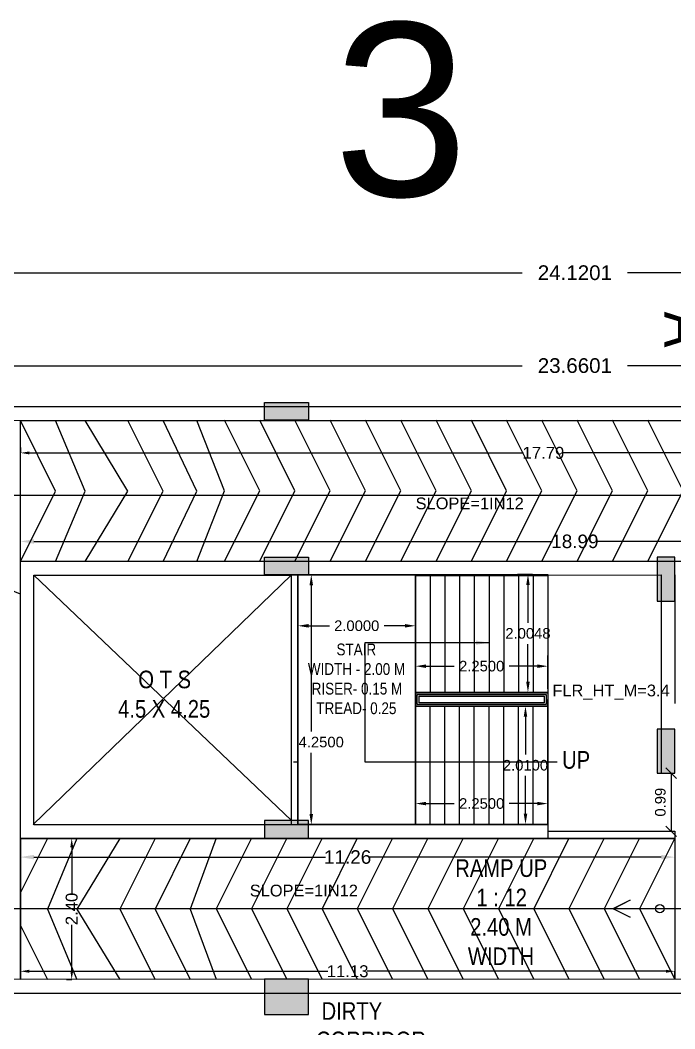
# Model space of a CAD drawing. Header units: metres. Extents: x -38 to 401, y 28 to 287.
# Drawn here: x 212.36 to 223.5, y 139.32 to 156.48 of the extents above; entities that cross this region are included whole.
import ezdxf

# ---------------------------------------------------------------- set-up
doc = ezdxf.new("R2010")
doc.units = ezdxf.units.M
doc.layers.add('BLK_1_COVERED_AREA', color=140, linetype='Continuous', plot=False)
doc.layers.add('BLK_1_COVERED_AREA_DEDUCT', color=140, linetype='Continuous', plot=False)
for name, color, linetype in [('BLK_1_DA_RAMP_1', 30, 'Continuous'), ('BLK_1_FLR_3_BLT_UP_AREA_DEDUCT', 1, 'Continuous'), ('BLK_1_FLR_3_CARPET_AREA', 10, 'Continuous'), ('UBEAM', 1, 'Continuous'), ('UHATCH', 8, 'Continuous')]:
    doc.layers.add(name, color=color, linetype=linetype)
for name, color, linetype, lineweight in [('BLK_1_FLR_3_BLT_UP_AREA', 4, 'Continuous', 30), ('BLK_1_FLR_3_FIRESTAIR_1', 1, 'Continuous', 30), ('BLK_1_FLR_3_FIRESTAIR_1_FLIGHT_1', 4, 'Continuous', 30), ('BLK_1_FLR_3_FIRESTAIR_1_FLIGHT_2', 4, 'Continuous', 30), ('BLK_1_FLR_3_FIRESTAIR_1_LANDING_1', 1, 'Continuous', 30), ('BLK_1_LVL_3_BLDG_FOOT_PRINT', 4, 'Continuous', 30), ('UCOLUMN', 6, 'Continuous', 30)]:
    doc.layers.add(name, color=color, linetype=linetype, lineweight=lineweight)
doc.styles.get("Standard").update_dxf_attribs({"font": 'arial.ttf'})
doc.dimstyles.new('ED', dxfattribs={"dimscale": 0, "dimtxt": 0.18, "dimasz": 0.18, "dimexe": 0, "dimexo": 0, "dimgap": 0.09, "dimtad": 1, "dimtoh": 1, "dimzin": 3, "dimdsep": 46, "dimtxsty": 'Standard', "dimblk": 'OBLIQUE', "dimcen": 0.09, "dimse1": 1, "dimse2": 1, "dimclrd": 251, "dimclrt": 30, "dimadec": 0, "dimazin": 0, "dimtfac": 1, "dimtmove": 0, "dimatfit": 3, "dimldrblk": 'ARCHTICK', "dimfxl": 0, "dimtolj": 1, "dimtzin": 0, "dimarcsym": 0})
doc.dimstyles.new('ISO-25', dxfattribs={"dimtxt": 2.5, "dimasz": 2.5, "dimexe": 1.25, "dimexo": 0.625, "dimtad": 1, "dimtxsty": 'Standard', "dimcen": 2.5, "dimadec": 0, "dimazin": 0, "dimtfac": 1, "dimtmove": 0, "dimatfit": 3, "dimfxl": 0, "dimarcsym": 0})
doc.dimstyles.get("Standard").update_dxf_attribs({"dimtxt": 0.18, "dimasz": 0.18, "dimexe": 0.18, "dimexo": 0.0625, "dimgap": 0.09, "dimtad": 0, "dimtih": 1, "dimtoh": 1, "dimdec": 4, "dimzin": 0, "dimdsep": 46, "dimtxsty": 'Standard', "dimcen": 0.09, "dimadec": 0, "dimazin": 0, "dimtfac": 1, "dimtdec": 4, "dimtofl": 0, "dimtmove": 0, "dimatfit": 3, "dimfxl": 0, "dimtolj": 1, "dimtzin": 0, "dimarcsym": 0})
doc.dimstyles.new('STANDARD$0', dxfattribs={"dimtxt": 7, "dimasz": 3, "dimexe": 3, "dimexo": 1, "dimgap": 1.5, "dimtad": 1, "dimdec": 1, "dimzin": 1, "dimdsep": 46, "dimlunit": 4, "dimtxsty": 'Standard', "dimblk": 'OBLIQUE', "dimcen": 0.09375, "dimdle": 1, "dimclrd": 8, "dimclre": 8, "dimclrt": 7, "dimadec": 1, "dimazin": 0, "dimtfac": 1, "dimtdec": 1, "dimtix": 1, "dimtmove": 2, "dimatfit": 3, "dimldrblk": 'ARCHTICK', "dimfxl": 0, "dimfrac": 2, "dimtolj": 1, "dimtzin": 0, "dimarcsym": 0})

# ---------------------------------------------------------------- blocks, each defined once
blk = doc.blocks.new('*D179')
at = {"color": 0, "lineweight": -2}
for p, q in [((212.596, 147.61), (221.418, 147.61)), ((230.996, 147.61), (222.173, 147.61))]:
    blk.add_line(p, q, dxfattribs=at)
at = {"color": 0}
for points in [[(212.596, 147.648), (212.596, 147.571), (212.366, 147.61)], [(230.996, 147.648), (230.996, 147.571), (231.226, 147.61)]]:
    blk.add_solid(points, dxfattribs=at)
at = {"layer": 'Defpoints', "color": 0}
for p in [(231.226, 147.61), (212.366, 147.267), (231.226, 147.273)]:
    blk.add_point(p, dxfattribs=at)
at = {"color": 0, "lineweight": 25, "insert": (221.796, 147.61), "char_height": 0.23, "attachment_point": 5}
blk.add_mtext('\\A1;18.99', dxfattribs=at)
blk = doc.blocks.new('*D182')
at = {"color": 0, "lineweight": -2}
for p, q in [((212.596, 142.24), (217.553, 142.24)), ((223.266, 142.24), (218.308, 142.24))]:
    blk.add_line(p, q, dxfattribs=at)
at = {"color": 0}
for points in [[(212.596, 142.278), (212.596, 142.202), (212.366, 142.24)], [(223.266, 142.278), (223.266, 142.202), (223.496, 142.24)]]:
    blk.add_solid(points, dxfattribs=at)
at = {"layer": 'Defpoints', "color": 0}
for p in [(212.366, 142.557), (223.496, 142.563), (212.366, 142.24)]:
    blk.add_point(p, dxfattribs=at)
at = {"color": 0, "lineweight": 25, "insert": (217.931, 142.24), "char_height": 0.23, "attachment_point": 5}
blk.add_mtext('\\A1;11.26', dxfattribs=at)
blk = doc.blocks.new('600X750')
at = {"layer": 'UHATCH', "linetype": 'Continuous'}
h = blk.add_hatch(color=256, dxfattribs=at)
h.dxf.hatch_style = 1
h.paths.add_polyline_path([(0, 600), (-750, 600), (-750, 0), (0, 0)])
at = {"layer": 'UCOLUMN', "linetype": 'Continuous'}
blk.add_lwpolyline([(0, 0), (-750, 0), (-750, 600), (0, 600)], close=True, dxfattribs=at)
blk = doc.blocks.new('300 x 750')
at = {"layer": 'UHATCH', "linetype": 'Continuous'}
h = blk.add_hatch(color=256, dxfattribs=at)
h.dxf.hatch_style = 1
h.paths.add_polyline_path([(750, 0), (750, 300), (0, 300), (0, 0)])
at = {"layer": 'UCOLUMN', "linetype": 'Continuous'}
blk.add_lwpolyline([(0, 300), (0, 0), (750, 0), (750, 300)], close=True, dxfattribs=at)
blk = doc.blocks.new('ASDFSDFSDFDFD')
at = {"layer": 'UBEAM', "linetype": 'Continuous', "xscale": -1, "rotation": 180}
for p in [(-15840, 38330), (-15840, 35700)]:
    blk.add_blockref('300 x 750', p, dxfattribs=at)
at = {"layer": 'UBEAM', "linetype": 'Continuous', "rotation": 90.00000000242422}
for p in [(-8860, 34950), (-8860, 32025)]:
    blk.add_blockref('300 x 750', p, dxfattribs=at)
at = {"layer": 'UBEAM', "linetype": 'Continuous'}
blk.add_blockref('300 x 750', (-15840, 30920), dxfattribs=at)
at = {"layer": 'UBEAM', "xscale": -1}
blk.add_blockref('600X750', (-15840, 27920), dxfattribs=at)
blk = doc.blocks.new('*D690')
at = {"color": 0, "lineweight": -2}
for p, q in [((209.966, 152.18), (220.902, 152.18)), ((233.626, 152.18), (222.69, 152.18))]:
    blk.add_line(p, q, dxfattribs=at)
at = {"color": 0}
for points in [[(209.966, 152.218), (209.966, 152.142), (209.736, 152.18)], [(233.626, 152.218), (233.626, 152.142), (233.856, 152.18)]]:
    blk.add_solid(points, dxfattribs=at)
at = {"layer": 'Defpoints', "color": 0}
for p in [(233.856, 152.18), (209.736, 149.897), (233.856, 149.897)]:
    blk.add_point(p, dxfattribs=at)
at = {"color": 0, "lineweight": 25, "insert": (221.796, 152.18), "char_height": 0.25, "attachment_point": 5}
blk.add_mtext('\\A1;24.1201', dxfattribs=at)
blk = doc.blocks.new('*D452')
at = {"color": 0, "lineweight": -2}
for p, q in [((210.196, 150.6), (220.902, 150.6)), ((233.396, 150.6), (222.69, 150.6))]:
    blk.add_line(p, q, dxfattribs=at)
at = {"color": 0}
for points in [[(210.196, 150.639), (210.196, 150.562), (209.966, 150.6)], [(233.396, 150.639), (233.396, 150.562), (233.626, 150.6)]]:
    blk.add_solid(points, dxfattribs=at)
at = {"layer": 'Defpoints', "color": 0}
for p in [(233.626, 150.6), (209.966, 149.667), (233.626, 149.673)]:
    blk.add_point(p, dxfattribs=at)
at = {"color": 0, "lineweight": 25, "insert": (221.796, 150.6), "char_height": 0.25, "attachment_point": 5}
blk.add_mtext('\\A1;23.6601', dxfattribs=at)
blk = doc.blocks.new('*D775')
at = {"layer": 'BLK_1_DA_RAMP_1', "color": 0, "lineweight": -2}
for p, q in [((212.366, 149.206), (212.366, 149.116)), ((212.518, 149.116), (220.925, 149.116)), ((230.003, 149.116), (221.596, 149.116)), ((230.156, 149.206), (230.156, 149.116))]:
    blk.add_line(p, q, dxfattribs=at)
at = {"layer": 'BLK_1_DA_RAMP_1', "color": 0}
for points in [[(212.518, 149.141), (212.518, 149.091), (212.366, 149.116)], [(230.003, 149.141), (230.003, 149.091), (230.156, 149.116)]]:
    blk.add_solid(points, dxfattribs=at)
at = {"layer": 'Defpoints', "color": 0}
for p in [(212.366, 149.667), (230.156, 149.667), (230.156, 149.116)]:
    blk.add_point(p, dxfattribs=at)
at = {"layer": 'BLK_1_DA_RAMP_1', "color": 0, "lineweight": 30, "insert": (221.261, 149.116), "char_height": 0.2032, "attachment_point": 5}
blk.add_mtext('\\A1;17.79', dxfattribs=at)
blk = doc.blocks.new('*D1123')
at = {"layer": 'BLK_1_FLR_3_FIRESTAIR_1_LANDING_1', "color": 0, "linetype": 'Continuous', "lineweight": -2}
for p, q in [((217.086, 146.127), (217.086, 146.355)), ((219.086, 146.127), (219.086, 146.355))]:
    blk.add_line(p, q, dxfattribs=at)
at = {"layer": 'BLK_1_FLR_3_FIRESTAIR_1_LANDING_1', "color": 0, "lineweight": -2}
for p, q in [((217.266, 146.175), (217.621, 146.175)), ((218.906, 146.175), (218.551, 146.175))]:
    blk.add_line(p, q, dxfattribs=at)
at = {"layer": 'BLK_1_FLR_3_FIRESTAIR_1_LANDING_1', "color": 0, "linetype": 'Continuous'}
for points in [[(217.266, 146.205), (217.266, 146.145), (217.086, 146.175)], [(218.906, 146.205), (218.906, 146.145), (219.086, 146.175)]]:
    blk.add_solid(points, dxfattribs=at)
at = {"layer": 'Defpoints', "color": 0, "linetype": 'Continuous'}
for p in [(217.086, 146.065), (219.086, 146.175), (219.086, 146.065)]:
    blk.add_point(p, dxfattribs=at)
at = {"layer": 'BLK_1_FLR_3_FIRESTAIR_1_LANDING_1', "color": 0, "linetype": 'Continuous', "insert": (218.086, 146.175), "char_height": 0.18, "attachment_point": 5}
blk.add_mtext('\\A1;2.0000', dxfattribs=at)
blk = doc.blocks.new('*D1130')
at = {"layer": 'BLK_1_FLR_3_FIRESTAIR_1_FLIGHT_1', "color": 0, "linetype": 'Continuous', "lineweight": -2}
for p, q in [((219.086, 142.86), (219.086, 143.331)), ((221.336, 142.86), (221.336, 143.331)), ((219.266, 143.151), (219.746, 143.151)), ((221.156, 143.151), (220.676, 143.151))]:
    blk.add_line(p, q, dxfattribs=at)
at = {"layer": 'BLK_1_FLR_3_FIRESTAIR_1_FLIGHT_1', "color": 0, "linetype": 'Continuous'}
for points in [[(219.266, 143.181), (219.266, 143.121), (219.086, 143.151)], [(221.156, 143.181), (221.156, 143.121), (221.336, 143.151)]]:
    blk.add_solid(points, dxfattribs=at)
at = {"layer": 'Defpoints', "color": 0, "linetype": 'Continuous'}
for p in [(221.336, 143.151), (219.086, 142.797), (221.336, 142.797)]:
    blk.add_point(p, dxfattribs=at)
at = {"layer": 'BLK_1_FLR_3_FIRESTAIR_1_FLIGHT_1', "color": 0, "linetype": 'Continuous', "insert": (220.211, 143.151), "char_height": 0.18, "attachment_point": 5}
blk.add_mtext('\\A1;2.2500', dxfattribs=at)
blk = doc.blocks.new('*D1138')
at = {"layer": 'BLK_1_FLR_3_FIRESTAIR_1_FLIGHT_2', "color": 0, "linetype": 'Continuous', "lineweight": -2}
for p, q in [((219.086, 145.1), (219.086, 145.668)), ((221.336, 145.1), (221.336, 145.668)), ((219.266, 145.488), (219.746, 145.488)), ((221.156, 145.488), (220.676, 145.488))]:
    blk.add_line(p, q, dxfattribs=at)
at = {"layer": 'BLK_1_FLR_3_FIRESTAIR_1_FLIGHT_2', "color": 0, "linetype": 'Continuous'}
for points in [[(219.266, 145.518), (219.266, 145.458), (219.086, 145.488)], [(221.156, 145.518), (221.156, 145.458), (221.336, 145.488)]]:
    blk.add_solid(points, dxfattribs=at)
at = {"layer": 'Defpoints', "color": 0, "linetype": 'Continuous'}
for p in [(221.336, 145.488), (219.086, 145.037), (221.336, 145.037)]:
    blk.add_point(p, dxfattribs=at)
at = {"layer": 'BLK_1_FLR_3_FIRESTAIR_1_FLIGHT_2', "color": 0, "linetype": 'Continuous', "insert": (220.211, 145.488), "char_height": 0.18, "attachment_point": 5}
blk.add_mtext('\\A1;2.2500', dxfattribs=at)
blk = doc.blocks.new('*D1165')
at = {"layer": 'BLK_1_FLR_3_FIRESTAIR_1_FLIGHT_1', "color": 0, "linetype": 'Continuous', "lineweight": -2}
for p, q in [((221.078, 144.807), (220.776, 144.807)), ((220.956, 144.627), (220.956, 143.984)), ((220.956, 142.977), (220.956, 143.62)), ((221.078, 142.797), (220.776, 142.797))]:
    blk.add_line(p, q, dxfattribs=at)
at = {"layer": 'BLK_1_FLR_3_FIRESTAIR_1_FLIGHT_1', "color": 0, "linetype": 'Continuous'}
for points in [[(220.926, 144.627), (220.986, 144.627), (220.956, 144.807)], [(220.926, 142.977), (220.986, 142.977), (220.956, 142.797)]]:
    blk.add_solid(points, dxfattribs=at)
at = {"layer": 'Defpoints', "color": 0, "linetype": 'Continuous'}
for p in [(221.141, 144.807), (220.956, 142.797), (221.141, 142.797)]:
    blk.add_point(p, dxfattribs=at)
at = {"layer": 'BLK_1_FLR_3_FIRESTAIR_1_FLIGHT_1', "color": 0, "linetype": 'Continuous', "insert": (220.956, 143.802), "char_height": 0.18, "attachment_point": 5}
blk.add_mtext('\\A1;2.0100', dxfattribs=at)
blk = doc.blocks.new('*D1166')
at = {"layer": 'BLK_1_FLR_3_FIRESTAIR_1_FLIGHT_2', "color": 0, "linetype": 'Continuous', "lineweight": -2}
for p, q in [((221.078, 147.047), (220.818, 147.047)), ((220.998, 146.867), (220.998, 146.227)), ((220.998, 145.222), (220.998, 145.863)), ((221.078, 145.042), (220.818, 145.042))]:
    blk.add_line(p, q, dxfattribs=at)
at = {"layer": 'BLK_1_FLR_3_FIRESTAIR_1_FLIGHT_2', "color": 0, "linetype": 'Continuous'}
for points in [[(220.968, 146.867), (221.028, 146.867), (220.998, 147.047)], [(220.968, 145.222), (221.028, 145.222), (220.998, 145.042)]]:
    blk.add_solid(points, dxfattribs=at)
at = {"layer": 'Defpoints', "color": 0, "linetype": 'Continuous'}
for p in [(220.998, 147.047), (221.141, 147.047), (221.141, 145.042)]:
    blk.add_point(p, dxfattribs=at)
at = {"layer": 'BLK_1_FLR_3_FIRESTAIR_1_FLIGHT_2', "color": 0, "linetype": 'Continuous', "insert": (220.998, 146.045), "char_height": 0.18, "attachment_point": 5}
blk.add_mtext('\\A1;2.0048', dxfattribs=at)
blk = doc.blocks.new('*D1167')
at = {"layer": 'BLK_1_FLR_3_FIRESTAIR_1_LANDING_1', "color": 0, "linetype": 'Continuous', "lineweight": -2}
for p, q in [((217.153, 147.043), (217.493, 147.043)), ((217.153, 142.793), (217.493, 142.793))]:
    blk.add_line(p, q, dxfattribs=at)
at = {"layer": 'BLK_1_FLR_3_FIRESTAIR_1_LANDING_1', "color": 0, "lineweight": -2}
for p, q in [((217.313, 146.863), (217.313, 144.377)), ((217.313, 142.973), (217.313, 144.014))]:
    blk.add_line(p, q, dxfattribs=at)
at = {"layer": 'BLK_1_FLR_3_FIRESTAIR_1_LANDING_1', "color": 0, "linetype": 'Continuous'}
for points in [[(217.283, 146.863), (217.343, 146.863), (217.313, 147.043)], [(217.283, 142.973), (217.343, 142.973), (217.313, 142.793)]]:
    blk.add_solid(points, dxfattribs=at)
at = {"layer": 'Defpoints', "color": 0, "linetype": 'Continuous'}
for p in [(217.091, 147.043), (217.091, 142.793), (217.313, 142.793)]:
    blk.add_point(p, dxfattribs=at)
at = {"layer": 'BLK_1_FLR_3_FIRESTAIR_1_LANDING_1', "color": 0, "linetype": 'Continuous', "insert": (217.482, 144.196), "char_height": 0.18, "attachment_point": 5}
blk.add_mtext('\\A1;4.2500', dxfattribs=at)
blk = doc.blocks.new('_Oblique')
at = {"color": 0, "linetype": 'ByBlock', "lineweight": -2}
blk.add_line((-0.5, -0.5), (0.5, 0.5), dxfattribs=at)
blk = doc.blocks.new('*D1240')
at = {"color": 251, "lineweight": -2}
blk.add_line((223.432, 143.668), (223.432, 142.679), dxfattribs=at)
at = {"layer": 'Defpoints', "color": 0}
for p in [(223.496, 143.668), (223.432, 142.679), (223.496, 142.679)]:
    blk.add_point(p, dxfattribs=at)
at = {"color": 251, "lineweight": -2, "xscale": 0.18, "yscale": 0.18, "zscale": 0.18}
for p, rotation in [((223.432, 143.668), 90), ((223.432, 142.679), 270)]:
    blk.add_blockref('_Oblique', p, dxfattribs=dict(at, rotation=rotation))
at = {"color": 30, "insert": (223.25, 143.174), "char_height": 0.18, "attachment_point": 5, "rotation": 90}
blk.add_mtext('\\A1;0.99', dxfattribs=at)
blk = doc.blocks.new('_ArchTick')
at = {"color": 0, "linetype": 'ByBlock', "const_width": 0.15}
blk.add_lwpolyline([(-0.5, -0.5), (0.5, 0.5)], dxfattribs=at)
blk = doc.blocks.new('*D1242')
at = {"layer": 'BLK_1_DA_RAMP_1', "color": 0, "lineweight": -2}
for p, q in [((212.366, 140.209), (212.366, 140.298)), ((212.518, 140.298), (217.595, 140.298)), ((223.343, 140.298), (218.266, 140.298)), ((223.496, 140.209), (223.496, 140.298))]:
    blk.add_line(p, q, dxfattribs=at)
at = {"layer": 'BLK_1_DA_RAMP_1', "color": 0}
for points in [[(212.518, 140.324), (212.518, 140.273), (212.366, 140.298)], [(223.343, 140.324), (223.343, 140.273), (223.496, 140.298)]]:
    blk.add_solid(points, dxfattribs=at)
at = {"layer": 'Defpoints', "color": 0}
for p in [(223.496, 140.298), (212.366, 140.158), (223.496, 140.163)]:
    blk.add_point(p, dxfattribs=at)
at = {"layer": 'BLK_1_DA_RAMP_1', "color": 0, "lineweight": 30, "insert": (217.931, 140.298), "char_height": 0.2032, "attachment_point": 5}
blk.add_mtext('\\A1;11.13', dxfattribs=at)
blk = doc.blocks.new('*D1243')
at = {"layer": 'BLK_1_DA_RAMP_1', "color": 0, "lineweight": -2}
for p, q in [((213.15, 142.557), (213.239, 142.557)), ((213.239, 142.405), (213.239, 141.625)), ((213.239, 140.311), (213.239, 141.09)), ((213.15, 140.158), (213.239, 140.158))]:
    blk.add_line(p, q, dxfattribs=at)
at = {"layer": 'BLK_1_DA_RAMP_1', "color": 0}
for points in [[(213.214, 142.405), (213.265, 142.405), (213.239, 142.557)], [(213.214, 140.311), (213.265, 140.311), (213.239, 140.158)]]:
    blk.add_solid(points, dxfattribs=at)
at = {"layer": 'Defpoints', "color": 0}
for p in [(212.366, 142.557), (213.239, 142.557), (212.366, 140.158)]:
    blk.add_point(p, dxfattribs=at)
at = {"layer": 'BLK_1_DA_RAMP_1', "color": 0, "lineweight": 30, "insert": (213.239, 141.358), "char_height": 0.2032, "attachment_point": 5, "rotation": 90}
blk.add_mtext('\\A1;2.40', dxfattribs=at)

msp = doc.modelspace()

# ---------------------------------------------------------------- linework, layer by layer
at = {"color": 7, "lineweight": 25}
for p, q in [((233.85571, 149.90293), (209.73558, 149.89704)), ((209.96558, 149.66704), (233.62571, 149.67293)), ((212.36558, 147.26704), (212.36558, 149.66704)), ((212.36558, 147.26704), (225.89571, 147.27293)), ((212.36558, 142.55704), (212.36558, 147.26704)), ((223.49571, 147.04293), (223.49571, 144.85168)), ((221.33571, 142.79704), (221.33584, 142.56179)), ((221.33571, 142.79704), (221.33578, 142.67941)), ((221.33578, 142.67941), (223.49571, 142.67941)), ((223.49571, 142.67941), (223.49571, 142.56293)), ((223.49571, 142.56293), (212.36558, 142.55704)), ((212.36558, 142.55704), (212.36558, 140.15704)), ((223.49571, 142.56293), (223.49571, 140.16293)), ((223.61828, 141.36293), (222.45228, 141.36293)), ((223.94571, 140.16293), (209.96558, 140.15704)), ((209.73558, 139.92704), (223.94571, 139.93293))]:
    msp.add_line(p, q, dxfattribs=at)
for p, q in [((216.97071, 147.04704), (216.97071, 142.79704)), ((217.08571, 147.04704), (217.08571, 142.79704)), ((219.08571, 147.04704), (219.08571, 144.92204)), ((219.33571, 147.04704), (219.33571, 145.03704)), ((219.58571, 147.04704), (219.58571, 145.03704)), ((219.83571, 147.04704), (219.83571, 145.03704)), ((220.08571, 147.04704), (220.08571, 145.03704)), ((220.33571, 147.04704), (220.33571, 145.03704)), ((220.58571, 147.04704), (220.58571, 145.03704)), ((220.83571, 147.04704), (220.83571, 145.03704)), ((221.08571, 147.04704), (221.08571, 145.03704)), ((212.5856, 142.79704), (216.97071, 147.03704)), ((212.59558, 147.03704), (216.97071, 142.86704)), ((219.08571, 145.03704), (221.33571, 145.03704)), ((219.08571, 142.79704), (219.08571, 144.92204)), ((219.08571, 142.79704), (219.08571, 144.92204)), ((221.33571, 142.79704), (221.33571, 144.92204)), ((219.08571, 144.80704), (221.33571, 144.80704)), ((219.33571, 142.79704), (219.33571, 144.80704)), ((219.58571, 142.79704), (219.58571, 144.80704)), ((219.83571, 142.79704), (219.83571, 144.80704)), ((220.08571, 142.79704), (220.08571, 144.80704)), ((220.33571, 142.79704), (220.33571, 144.80704)), ((220.58571, 142.79704), (220.58571, 144.80704)), ((220.83571, 142.79704), (220.83571, 144.80704)), ((221.08571, 142.79704), (221.08571, 144.80704)), ((217.01058, 143.85954), (217.08571, 143.85954)), ((218.22323, 143.85954), (221.49624, 143.85954))]:
    msp.add_line(p, q)
for points in [[(212.36558, 147.26704), (212.96558, 148.46704), (212.36558, 149.66704)], [(212.96558, 147.26704), (213.46558, 148.46704), (212.96558, 149.66704)], [(213.46558, 147.26704), (214.19558, 148.46704), (213.46558, 149.66704)], [(214.19558, 147.26704), (214.79558, 148.46704), (214.19558, 149.66704)], [(214.79558, 147.26704), (215.36558, 148.46704), (214.79558, 149.66704)], [(215.36558, 147.26704), (215.83571, 148.47293), (215.36558, 149.66704)], [(215.83571, 147.27293), (216.43571, 148.47293), (215.83571, 149.67293)], [(216.43571, 147.27293), (217.03571, 148.47293), (216.43571, 149.67293)], [(217.03571, 147.27293), (217.63571, 148.47293), (217.03571, 149.67293)], [(217.63571, 147.27293), (218.23571, 148.47293), (217.63571, 149.67293)], [(218.23571, 147.27293), (218.83571, 148.47293), (218.23571, 149.67293)], [(218.83571, 147.27293), (219.43571, 148.47293), (218.83571, 149.67293)], [(219.43571, 147.27293), (220.03571, 148.47293), (219.43571, 149.67293)], [(220.03571, 147.27293), (220.63571, 148.47293), (220.03571, 149.67293)], [(220.63571, 147.27293), (221.23571, 148.47293), (220.63571, 149.67293)], [(221.23571, 147.27293), (221.83571, 148.47293), (221.23571, 149.67293)], [(221.83571, 147.27293), (222.43571, 148.47293), (221.83571, 149.67293)], [(222.43571, 147.27293), (223.03571, 148.47293), (222.43571, 149.67293)], [(223.03571, 147.27293), (223.63571, 148.47293), (223.03571, 149.67293)], [(222.59573, 141.36293), (210.91704, 141.36293), (210.91704, 148.39811), (232.42807, 148.39811), (232.42807, 141.36293), (224.99573, 141.36293)], [(212.36558, 146.71204), (210.9957, 147.27294)], [(221.33572, 142.79187), (212.59558, 142.78704), (212.59558, 147.03704), (223.26571, 147.04293), (223.26571, 143.66827)], [(212.82558, 142.55704), (212.36558, 141.63704)], [(213.32558, 142.55704), (212.82558, 141.35704), (213.32558, 140.15704)], [(214.05558, 142.55704), (213.32558, 141.35704), (214.05558, 140.15704)], [(214.65558, 142.55704), (214.05558, 141.35704), (214.65558, 140.15704)], [(215.25558, 142.55704), (214.65558, 141.35704), (215.25558, 140.15704)], [(215.69571, 142.56293), (215.25558, 141.35704), (215.69571, 140.16293)], [(216.29571, 142.56293), (215.69571, 141.36293), (216.29571, 140.16293)], [(216.89571, 142.56293), (216.29571, 141.36293), (216.89571, 140.16293)], [(217.49571, 142.56293), (216.89571, 141.36293), (217.49571, 140.16293)], [(218.09571, 142.56293), (217.49571, 141.36293), (218.09571, 140.16293)], [(218.69571, 142.56293), (218.09571, 141.36293), (218.69571, 140.16293)], [(219.29571, 142.56293), (218.69571, 141.36293), (219.29571, 140.16293)], [(219.89571, 142.56293), (219.29571, 141.36293), (219.89571, 140.16293)], [(220.49571, 142.56293), (219.89571, 141.36293), (220.49571, 140.16293)], [(221.09571, 142.56293), (220.49571, 141.36293), (221.09571, 140.16293)], [(221.69571, 142.56293), (221.09571, 141.36293), (221.69571, 140.16293)], [(222.29571, 142.56293), (221.69571, 141.36293), (222.29571, 140.16293)], [(222.89571, 142.56293), (222.29571, 141.36293), (222.89571, 140.16293)], [(223.49571, 142.56293), (222.89571, 141.36293), (223.49571, 140.16293)], [(212.36558, 141.07704), (212.82558, 140.15704)]]:
    msp.add_lwpolyline(points, dxfattribs=at)
for points in [[(219.08571, 145.03704), (221.33571, 145.03704), (221.33571, 144.80704), (219.08571, 144.80704)], [(219.11571, 145.00704), (221.30571, 145.00704), (221.30571, 144.83704), (219.11571, 144.83704)], [(219.14571, 144.97704), (221.27571, 144.97704), (221.27571, 144.86704), (219.14571, 144.86704)]]:
    msp.add_lwpolyline(points, close=True)
msp.add_lwpolyline([(222.73743, 141.22056), (222.73328, 141.21602), (222.44814, 141.35839), (222.45228, 141.36293), (222.44814, 141.36747), (222.73328, 141.50985), (222.73743, 141.50531), (222.45228, 141.36293)], close=True, dxfattribs=at)
msp.add_circle((223.24055, 141.36293), 0.07122, dxfattribs=at)
at = {"layer": 'BLK_1_COVERED_AREA', "color": 140, "lineweight": 30}
msp.add_lwpolyline([(210.80571, 96.55304), (210.80571, 114.85374), (209.73558, 114.85304), (209.73558, 149.89714), (233.85571, 149.90304), (233.85571, 124.83662), (232.35571, 124.83662), (232.35571, 96.55304)], close=True, dxfattribs=at)
at = {"layer": 'BLK_1_COVERED_AREA_DEDUCT', "color": 140}
msp.add_lwpolyline([(212.59558, 147.03704), (216.97071, 147.03704), (216.97071, 142.78704), (212.59558, 142.78704)], close=True, dxfattribs=at)
at = {"layer": 'BLK_1_DA_RAMP_1', "color": 1, "lineweight": 30}
for points in [[(212.36558, 149.66704), (230.15558, 149.66704), (230.15558, 147.26704), (212.36558, 147.26704)], [(212.36558, 142.55704), (223.49571, 142.55704), (223.4957, 140.16274), (212.36558, 140.15805)]]:
    msp.add_lwpolyline(points, close=True, dxfattribs=at)
at = {"layer": 'BLK_1_FLR_3_BLT_UP_AREA', "color": 12, "lineweight": 30}
msp.add_lwpolyline([(210.80571, 96.5524), (210.80571, 114.85363), (209.73558, 114.85293), (209.73558, 149.89808), (233.85571, 149.90398), (233.85571, 124.83651), (232.35588, 124.83651), (232.35588, 96.5524)], close=True, dxfattribs=at)
at = {"layer": 'BLK_1_FLR_3_BLT_UP_AREA_DEDUCT', "color": 12, "lineweight": 30}
msp.add_lwpolyline([(212.59558, 147.03704), (216.97071, 147.03704), (216.97071, 142.78704), (212.59558, 142.78704)], close=True, dxfattribs=at)
at = {"layer": 'BLK_1_FLR_3_CARPET_AREA', "color": 15, "linetype": 'Continuous', "lineweight": 30}
msp.add_lwpolyline([(209.85058, 121.09704), (209.85058, 139.92704), (233.62571, 139.92704), (233.62571, 125.06651)], dxfattribs=at)
at = {"layer": 'BLK_1_FLR_3_FIRESTAIR_1', "linetype": 'Continuous'}
msp.add_line((221.33571, 142.79704), (221.33571, 144.92204), dxfattribs=at)
msp.add_lwpolyline([(217.08571, 147.04704), (221.33571, 147.04704), (221.33571, 142.79704), (217.08571, 142.79704)], close=True, dxfattribs=at)
at = {"layer": 'BLK_1_FLR_3_FIRESTAIR_1_FLIGHT_1', "color": 7, "linetype": 'Continuous'}
for p, q in [((219.08571, 142.79704), (219.08571, 144.80704)), ((219.33571, 142.79704), (219.33571, 144.80704)), ((219.58571, 142.79704), (219.58571, 144.80704)), ((219.83571, 142.79704), (219.83571, 144.80704)), ((220.08571, 142.79704), (220.08571, 144.80704)), ((220.33571, 142.79704), (220.33571, 144.80704)), ((220.58571, 142.79704), (220.58571, 144.80704)), ((220.83571, 142.79704), (220.83571, 144.80704)), ((221.08571, 142.79704), (221.08571, 144.80704)), ((221.33571, 142.79704), (221.33571, 144.80704))]:
    msp.add_line(p, q, dxfattribs=at)
msp.add_lwpolyline([(219.08571, 144.80704), (221.33571, 144.80704), (221.33571, 142.79704), (219.08571, 142.79704)], close=True, dxfattribs=at)
at = {"layer": 'BLK_1_FLR_3_FIRESTAIR_1_FLIGHT_2', "color": 7, "linetype": 'Continuous'}
for p, q in [((219.08571, 147.05356), (219.08571, 144.92856)), ((219.33571, 147.04704), (219.33571, 145.03704)), ((219.58571, 147.04704), (219.58571, 145.03704)), ((219.83571, 147.04704), (219.83571, 145.03704)), ((220.08571, 147.04704), (220.08571, 145.03704)), ((220.33571, 147.04704), (220.33571, 145.03704)), ((220.58571, 147.04704), (220.58571, 145.03704)), ((220.83571, 147.04704), (220.83571, 145.03704)), ((221.08571, 147.04704), (221.08571, 145.03704)), ((221.33571, 147.04704), (221.33571, 145.04221))]:
    msp.add_line(p, q, dxfattribs=at)
msp.add_lwpolyline([(221.33571, 145.04221), (219.08571, 145.04221), (219.08571, 147.03293), (221.33571, 147.03293)], close=True, dxfattribs=at)
at = {"layer": 'BLK_1_FLR_3_FIRESTAIR_1_LANDING_1', "color": 7}
msp.add_lwpolyline([(217.08571, 147.04704), (219.08571, 147.04704), (219.08571, 142.79704), (217.08571, 142.79704)], close=True, dxfattribs=at)
at = {"layer": 'BLK_1_LVL_3_BLDG_FOOT_PRINT', "color": 1}
msp.add_lwpolyline([(210.8057, 96.55293), (210.8057, 114.85363), (209.73557, 114.85293), (209.73557, 149.89704), (233.8557, 149.90293), (233.85571, 124.83651), (232.35571, 124.83651), (232.3557, 96.55293)], close=True, dxfattribs=at)

# ---------------------------------------------------------------- block references
at = {"color": 7, "lineweight": 25, "xscale": 0.001, "yscale": 0.001, "zscale": 0.001}
msp.add_blockref('ASDFSDFSDFDFD', (232.35571, 111.64293), dxfattribs=at)
msp.add_blockref('ASDFSDFSDFDFD', (232.35571, 111.64293), dxfattribs=at)

# ---------------------------------------------------------------- texts
at = {"color": 7, "lineweight": 25}
msp.add_text('3', height=2.95017, dxfattribs=at).set_placement((217.6903, 153.48316))
at = {"color": 7, "lineweight": 25, "insert": (224.11521, 152.07349), "char_height": 0.8, "width": 1.7202398, "attachment_point": 1, "rotation": 270}
msp.add_mtext('{\\fArial Narrow|b0|i0|c0|p34;\\W2.17167; \\W1;A}', dxfattribs=at)
at = {"color": 7, "lineweight": 25}
for s, insert, char_height, width, attachment_point in [('{\\fArial Narrow|b0|i0|c0|p34;\\W9.27075; \\W1;STAIR\\P{\\W1.631566; }WIDTH - 2.00 M\\P{\\W2.642273; }RISER- 0.15 M\\P{\\W3.888526; }TREAD- 0.25}', (217.1514, 145.87269, -12.79858), 0.2, 1.8424125, 1), ('{\\fArial Narrow|b0|i0|c0|p34;\\W5.12661; \\W1;O T S\\P{\\W1.535605; }4.5 X 4.25}', (213.88146, 145.4123), 0.3, 1.8424125, 1), ('{\\fArial Narrow|b0|i0|c0|p34;\\W7.36002; \\W1;UP}', (220.87503, 144.04382), 0.3, 1.8424125, 1), ('{\\fArial Narrow|b0|i0|c0|p34;\\W6.25863; \\W1;RAMP UP\\P\\W5.00994;  \\W1;1 : 12\\P{\\W8.919228; }2.40 M \\P{\\W8.515588; }WIDTH}', (219.16314, 142.20293), 0.3, 2.7201691, 1), ('{\\fArial Narrow|b0|i0|c0|p34; DIRTY  CORRIDOR }', (217.39277, 138.96781, -119.35383), 0.3, 2.2745291, 7)]:
    msp.add_mtext(s, dxfattribs=dict(at, insert=insert, char_height=char_height, width=width, attachment_point=attachment_point))
at = {"layer": 'BLK_1_DA_RAMP_1', "color": 1, "lineweight": 30, "char_height": 0.2, "width": 1.8904692, "attachment_point": 2}
for insert in [(220.00741, 148.35744), (217.18644, 141.77104)]:
    msp.add_mtext('SLOPE=1IN12', dxfattribs=dict(at, insert=insert))
at = {"layer": 'BLK_1_FLR_3_FIRESTAIR_1', "linetype": 'Continuous', "insert": (222.41065, 145.17469), "char_height": 0.2, "width": 2.4, "attachment_point": 2}
msp.add_mtext('FLR_HT_M=3.4', dxfattribs=at)

# ---------------------------------------------------------------- dimensions: what is measured, and where the dimension line sits
at = {"lineweight": 25}
for base, p1, p2, picture, middle in [((233.85571, 152.17996), (209.73558, 149.89704), (233.85571, 149.89704), '*D690', (221.79565, 152.17996)), ((233.62571, 150.60028), (209.96558, 149.66704), (233.62571, 149.67293), '*D452', (221.79565, 150.60028))]:
    dim = msp.add_linear_dim(base=base, p1=p1, p2=p2, dimstyle='Standard', override={"dimscale": 1, "dimtxt": 0.25, "dimasz": 0.23, "dimgap": 0.3, "dimpost": '\\X', "dimse1": 1, "dimse2": 1, "dimfxl": 25.4}, dxfattribs=at)
    dim.commit()
    dim.dimension.update_dxf_attribs({"geometry": picture, "text_midpoint": middle})
at = {"color": 7, "lineweight": 25}
for base, p1, p2, text, picture, middle in [((231.22571, 147.60953), (212.36558, 147.26704), (231.22571, 147.27293), '18.99', '*D179', (221.79565, 147.60953)), ((212.36558, 142.23995), (223.49571, 142.56293), (212.36558, 142.55704), '11.26', '*D182', (217.93065, 142.23995))]:
    dim = msp.add_linear_dim(base=base, p1=p1, p2=p2, text=text, dimstyle='Standard', override={"dimscale": 1, "dimtxt": 0.23, "dimasz": 0.23, "dimgap": 0, "dimse1": 1, "dimse2": 1, "dimtmove": 1}, dxfattribs=at)
    dim.commit()
    dim.dimension.update_dxf_attribs({"geometry": picture, "text_midpoint": middle})
at = {"color": 1}
dim = msp.add_linear_dim(base=(223.43186, 142.67941), p1=(223.49569, 143.66827), p2=(223.49571, 142.67941), angle=90, dimstyle='ED', override={"dimscale": 1, "dimpost": '\\X'}, dxfattribs=at)
dim.commit()
dim.dimension.update_dxf_attribs({"geometry": '*D1240', "text_midpoint": (223.24996, 143.17384)})
at = {"layer": 'BLK_1_DA_RAMP_1', "color": 1, "lineweight": 30}
for base, p1, p2, picture, middle in [((230.15558, 149.11604), (212.36558, 149.66704), (230.15558, 149.66704), '*D775', (221.26058, 149.11604)), ((223.4957, 140.29841), (212.36558, 140.15805), (223.4957, 140.16274), '*D1242', (217.93064, 140.29841))]:
    dim = msp.add_linear_dim(base=base, p1=p1, p2=p2, dimstyle='STANDARD$0', override={"dimscale": 0.001, "dimtxt": 203.2, "dimasz": 152.5, "dimexe": 0, "dimexo": 0, "dimgap": 2.286, "dimtad": 0, "dimtoh": 1, "dimdec": 2, "dimzin": 0, "dimlunit": 2, "dimpost": '', "dimcen": 2.286, "dimdle": 0, "dimclrd": 0, "dimclre": 0, "dimclrt": 0, "dimadec": 0, "dimtdec": 2, "dimtix": 0, "dimtofl": 0, "dimtmove": 0, "dimfxl": 89.5, "dimfxlon": 1, "dimfrac": 0}, dxfattribs=at)
    dim.commit()
    dim.dimension.update_dxf_attribs({"geometry": picture, "text_midpoint": middle})
at = {"layer": 'BLK_1_DA_RAMP_1', "color": 2, "lineweight": 30}
dim = msp.add_linear_dim(base=(213.23915, 142.55704), p1=(212.36558, 140.15805), p2=(212.36558, 142.55704), angle=90, dimstyle='STANDARD$0', override={"dimscale": 0.001, "dimtxt": 203.2, "dimasz": 152.5, "dimexe": 0, "dimexo": 0, "dimgap": 2.286, "dimtad": 0, "dimtoh": 1, "dimdec": 2, "dimzin": 0, "dimlunit": 2, "dimpost": '', "dimcen": 2.286, "dimdle": 0, "dimclrd": 0, "dimclre": 0, "dimclrt": 0, "dimadec": 0, "dimtdec": 2, "dimtix": 0, "dimtofl": 0, "dimtmove": 0, "dimfxl": 89.5, "dimfxlon": 1, "dimfrac": 0}, dxfattribs=at)
dim.commit()
dim.dimension.update_dxf_attribs({"geometry": '*D1243', "text_midpoint": (213.23915, 141.35754)})
at = {"layer": 'BLK_1_FLR_3_FIRESTAIR_1_FLIGHT_1', "color": 2, "linetype": 'Continuous'}
dim = msp.add_linear_dim(base=(220.95575, 142.79704), p1=(221.14074, 144.80704), p2=(221.14074, 142.79704), angle=90, dimstyle='STANDARD$0', override={"dimtxt": 0.18, "dimasz": 0.18, "dimexe": 0.18, "dimexo": 0.0625, "dimgap": 0.09, "dimtad": 0, "dimtih": 1, "dimtoh": 1, "dimdec": 4, "dimzin": 0, "dimlunit": 2, "dimpost": '', "dimcen": 0.09, "dimdle": 0, "dimclrd": 0, "dimclre": 0, "dimclrt": 0, "dimadec": 0, "dimtdec": 4, "dimtix": 0, "dimtofl": 0, "dimtmove": 0, "dimfrac": 0}, dxfattribs=at)
dim.commit()
dim.dimension.update_dxf_attribs({"geometry": '*D1165', "text_midpoint": (220.95575, 143.80204)})
at = {"layer": 'BLK_1_FLR_3_FIRESTAIR_1_FLIGHT_1', "color": 1, "linetype": 'Continuous'}
dim = msp.add_linear_dim(base=(221.33571, 143.15092), p1=(219.08571, 142.79704), p2=(221.33571, 142.79704), dimstyle='STANDARD$0', override={"dimtxt": 0.18, "dimasz": 0.18, "dimexe": 0.18, "dimexo": 0.0625, "dimgap": 0.09, "dimtad": 0, "dimtih": 1, "dimtoh": 1, "dimdec": 4, "dimzin": 0, "dimlunit": 2, "dimpost": '', "dimcen": 0.09, "dimdle": 0, "dimclrd": 0, "dimclre": 0, "dimclrt": 0, "dimadec": 0, "dimtdec": 4, "dimtix": 0, "dimtofl": 0, "dimtmove": 0, "dimfrac": 0}, dxfattribs=at)
dim.commit()
dim.dimension.update_dxf_attribs({"geometry": '*D1130', "text_midpoint": (220.21071, 143.15092)})
at = {"layer": 'BLK_1_FLR_3_FIRESTAIR_1_FLIGHT_2', "color": 2, "linetype": 'Continuous'}
dim = msp.add_linear_dim(base=(220.99807, 147.04704), p1=(221.14074, 145.04221), p2=(221.14074, 147.04704), angle=90, dimstyle='STANDARD$0', override={"dimtxt": 0.18, "dimasz": 0.18, "dimexe": 0.18, "dimexo": 0.0625, "dimgap": 0.09, "dimtad": 0, "dimtih": 1, "dimtoh": 1, "dimdec": 4, "dimzin": 0, "dimlunit": 2, "dimpost": '', "dimcen": 0.09, "dimdle": 0, "dimclrd": 0, "dimclre": 0, "dimclrt": 0, "dimadec": 0, "dimtdec": 4, "dimtix": 0, "dimtofl": 0, "dimtmove": 0, "dimfrac": 0}, dxfattribs=at)
dim.commit()
dim.dimension.update_dxf_attribs({"geometry": '*D1166', "text_midpoint": (220.99807, 146.04462)})
at = {"layer": 'BLK_1_FLR_3_FIRESTAIR_1_FLIGHT_2', "color": 1, "linetype": 'Continuous'}
dim = msp.add_linear_dim(base=(221.33571, 145.48846), p1=(219.08571, 145.03704), p2=(221.33571, 145.03704), dimstyle='STANDARD$0', override={"dimtxt": 0.18, "dimasz": 0.18, "dimexe": 0.18, "dimexo": 0.0625, "dimgap": 0.09, "dimtad": 0, "dimtih": 1, "dimtoh": 1, "dimdec": 4, "dimzin": 0, "dimlunit": 2, "dimpost": '', "dimcen": 0.09, "dimdle": 0, "dimclrd": 0, "dimclre": 0, "dimclrt": 0, "dimadec": 0, "dimtdec": 4, "dimtix": 0, "dimtofl": 0, "dimtmove": 0, "dimfrac": 0}, dxfattribs=at)
dim.commit()
dim.dimension.update_dxf_attribs({"geometry": '*D1138', "text_midpoint": (220.21071, 145.48846)})
at = {"layer": 'BLK_1_FLR_3_FIRESTAIR_1_LANDING_1', "color": 1, "linetype": 'Continuous'}
dim = msp.add_linear_dim(base=(217.31336, 142.79293), p1=(217.09074, 147.04293), p2=(217.09074, 142.79293), angle=90, dimstyle='STANDARD$0', override={"dimtxt": 0.18, "dimasz": 0.18, "dimexe": 0.18, "dimexo": 0.0625, "dimgap": 0.09, "dimtad": 0, "dimtih": 1, "dimtoh": 1, "dimdec": 4, "dimzin": 0, "dimlunit": 2, "dimpost": '', "dimcen": 0.09, "dimdle": 0, "dimclrd": 0, "dimclre": 0, "dimclrt": 0, "dimadec": 0, "dimtdec": 4, "dimtix": 0, "dimtofl": 0, "dimtmove": 1, "dimfxl": 5, "dimfrac": 0}, dxfattribs=at)
dim.commit()
dim.dimension.update_dxf_attribs({"geometry": '*D1167', "text_midpoint": (217.48164, 144.19557), "dimtype": 160})
at = {"layer": 'BLK_1_FLR_3_FIRESTAIR_1_LANDING_1', "color": 2, "linetype": 'Continuous'}
dim = msp.add_linear_dim(base=(219.08571, 146.17543), p1=(217.08571, 146.06463), p2=(219.08571, 146.06463), dimstyle='STANDARD$0', override={"dimtxt": 0.18, "dimasz": 0.18, "dimexe": 0.18, "dimexo": 0.0625, "dimgap": 0.09, "dimtad": 0, "dimtih": 1, "dimtoh": 1, "dimdec": 4, "dimzin": 0, "dimlunit": 2, "dimpost": '', "dimcen": 0.09, "dimdle": 0, "dimclrd": 0, "dimclre": 0, "dimclrt": 0, "dimadec": 0, "dimtdec": 4, "dimtix": 0, "dimtofl": 0, "dimtmove": 1, "dimfxl": 5, "dimfrac": 0}, dxfattribs=at)
dim.commit()
dim.dimension.update_dxf_attribs({"geometry": '*D1123', "text_midpoint": (218.08571, 146.17543)})

# ---------------------------------------------------------------- leaders
msp.add_leader([(220.33571, 145.88746), (218.22323, 145.88746), (218.22323, 143.85954)], dimstyle='ISO-25', override={"dimtxt": 0.22, "dimasz": 0.22, "dimgap": 0.09, "dimtad": 0, "dimdsep": 46, "dimcen": 1, "dimfxl": 0, "dimfxlon": 1, "dimarcsym": 1})

doc.saveas('drawing.dxf')
